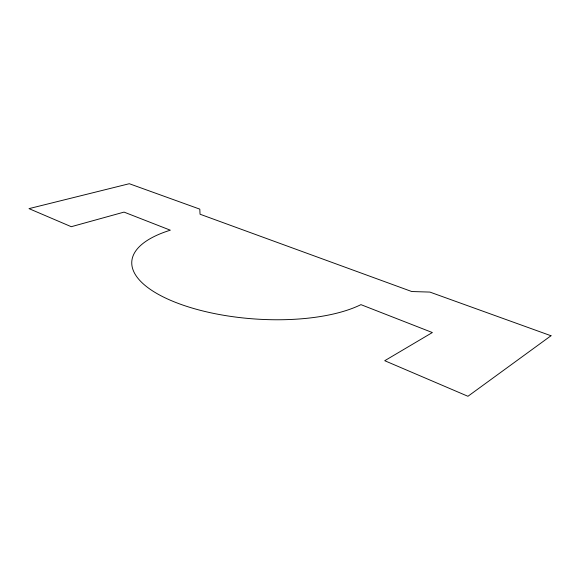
<?xml version="1.0" encoding="UTF-8"?>
<svg xmlns="http://www.w3.org/2000/svg" width="580" height="580" viewBox="0 0 580 580"><rect width="100%" height="100%" fill="white"/><g stroke="black" fill="none" stroke-linecap="round" stroke-linejoin="round"><path stroke-width="0.87" d="M551 335.748L467.944 396.285L384.728 360.709L432.354 332.543L360.934 304.645A126.099 48.488 4.1 0 1 175.994 302.543A126.099 48.488 4.1 0 1 170.324 230.188L124.04 212.106L71.275 226.7L29 208.633L129.297 183.715L199.795 209.133L200.049 214.223L411.749 291.53L429.889 292.081L551 335.748"/></g></svg>
